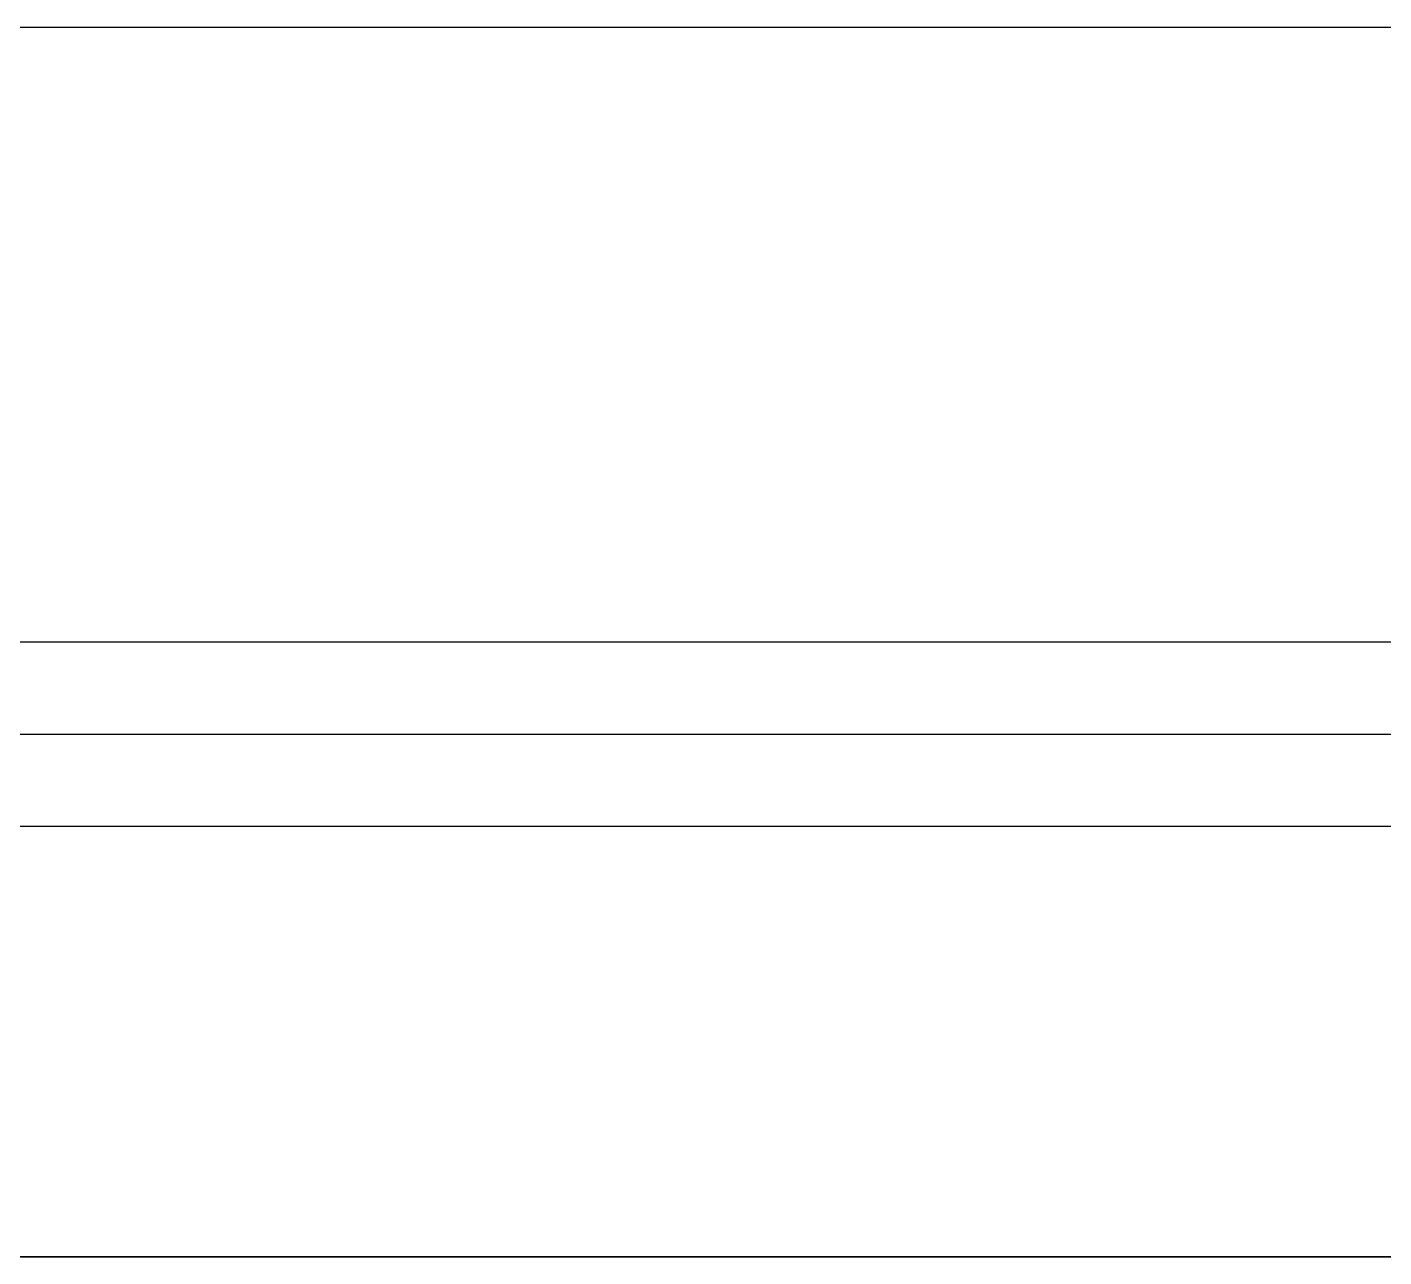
# Model space of a CAD drawing. Header units: millimetres. Extents: x -41292 to 298682, y -22072 to 33155.
# Drawn here: x 27034 to 27254.7, y -13589.4 to -13389.4 of the extents above; entities that cross this region are included whole.
import ezdxf

# ---------------------------------------------------------------- set-up
doc = ezdxf.new("R2010")
doc.units = ezdxf.units.MM
doc.layers.add('창호', color=4, linetype='Continuous')
doc.layers.add('틀', color=8, linetype='Continuous')

# ---------------------------------------------------------------- blocks, each defined once
blk = doc.blocks.new('rmfnasesx')
for p, q in [((53507.95, 2123.01), (56397.95, 2123.01)), ((53507.95, 1923.01), (56397.95, 1923.01))]:
    blk.add_line(p, q)

msp = doc.modelspace()

# ---------------------------------------------------------------- linework, layer by layer
at = {"layer": '창호'}
for p, q in [((27459.67, -13489.42), (26134.67, -13489.42)), ((27459.67, -13519.42), (26134.67, -13519.42))]:
    msp.add_line(p, q, dxfattribs=at)
at = {"layer": '틀'}
for p, q in [((26044.67, -13389.42), (28934.67, -13389.42)), ((26134.67, -13504.42), (27459.67, -13504.42)), ((28934.67, -13589.42), (26044.67, -13589.42))]:
    msp.add_line(p, q, dxfattribs=at)

# ---------------------------------------------------------------- block references
msp.add_blockref('rmfnasesx', (-27463.27, -15512.43))

doc.saveas('drawing.dxf')
